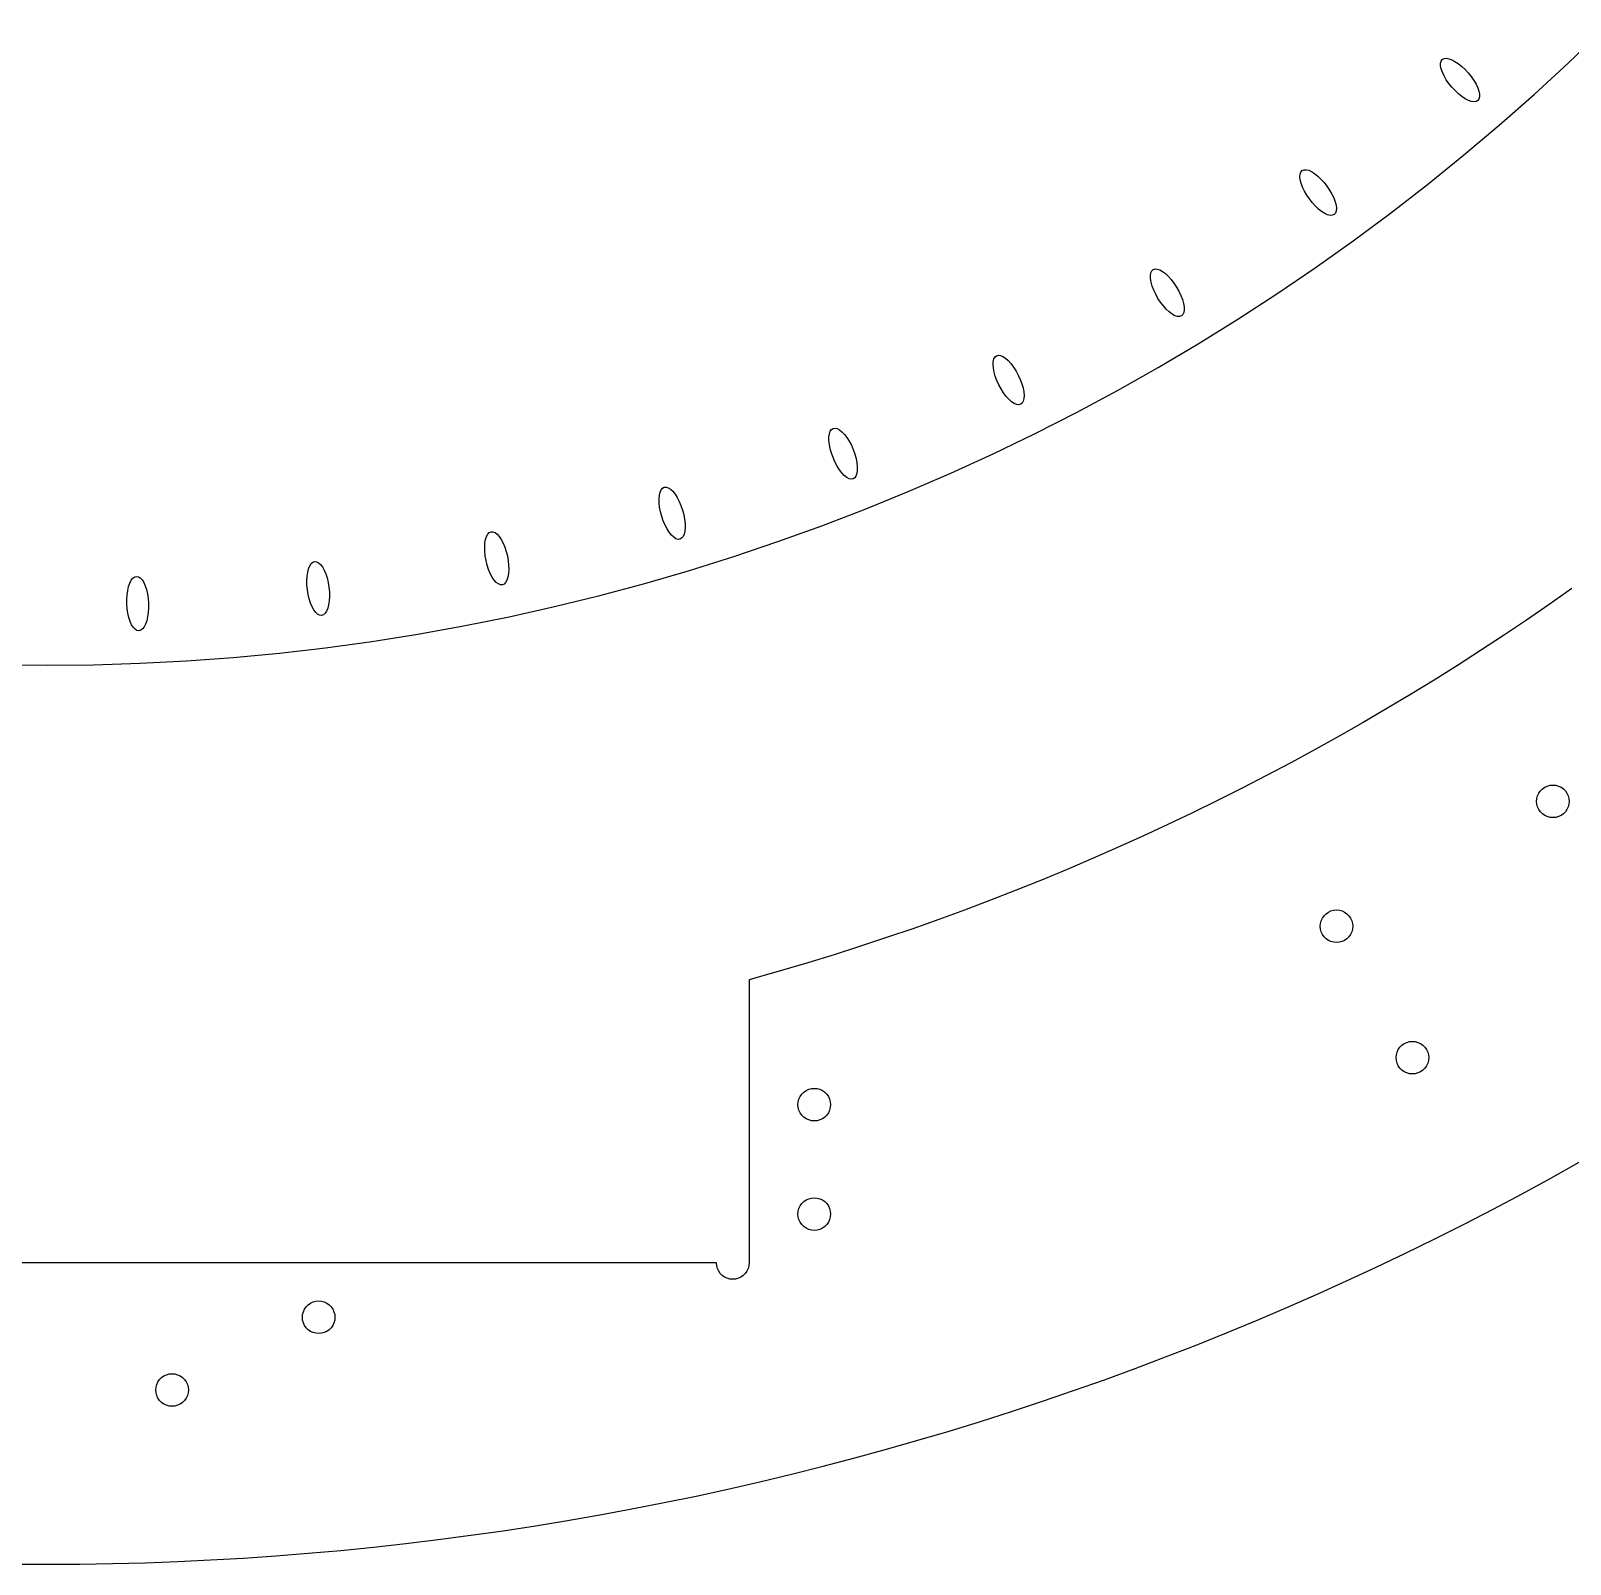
# Model space of a CAD drawing. Header units: metres. Extents: x -287 to 287, y -575 to 0.
# Drawn here: x -1.5 to 140.2, y -574.7 to -433.5 of the extents above; entities that cross this region are included whole.
import ezdxf

# ---------------------------------------------------------------- set-up
doc = ezdxf.new("R2010")
doc.units = ezdxf.units.M

msp = doc.modelspace()

# ---------------------------------------------------------------- linework, layer by layer
for p, q in [((140.038, -436.461), (143.13, -433.495)), ((128.283, -436.476), (128.337, -436.281)), ((128.284, -436.719), (128.283, -436.476)), ((128.337, -436.281), (128.443, -436.138)), ((128.443, -436.138), (128.599, -436.054)), ((128.599, -436.054), (128.801, -436.029)), ((128.801, -436.029), (129.041, -436.065)), ((129.041, -436.065), (129.312, -436.161)), ((129.312, -436.161), (129.607, -436.314)), ((129.607, -436.314), (129.916, -436.519)), ((136.884, -439.361), (140.038, -436.461)), ((128.339, -437.001), (128.284, -436.719)), ((128.447, -437.315), (128.339, -437.001)), ((128.604, -437.65), (128.447, -437.315)), ((128.807, -437.998), (128.604, -437.65)), ((129.916, -436.519), (130.229, -436.77)), ((130.229, -436.77), (130.539, -437.059)), ((130.539, -437.059), (130.834, -437.377)), ((130.834, -437.377), (131.106, -437.716)), ((131.106, -437.716), (131.347, -438.064)), ((129.048, -438.346), (128.807, -437.998)), ((129.32, -438.684), (129.048, -438.346)), ((129.615, -439.003), (129.32, -438.684)), ((129.924, -439.292), (129.615, -439.003)), ((130.238, -439.543), (129.924, -439.292)), ((131.347, -438.064), (131.549, -438.411)), ((131.549, -438.411), (131.707, -438.747)), ((131.707, -438.747), (131.815, -439.06)), ((131.815, -439.06), (131.87, -439.343)), ((130.547, -439.748), (130.238, -439.543)), ((130.842, -439.901), (130.547, -439.748)), ((131.113, -439.996), (130.842, -439.901)), ((131.353, -440.033), (131.113, -439.996)), ((131.554, -440.008), (131.353, -440.033)), ((131.71, -439.923), (131.554, -440.008)), ((131.817, -439.781), (131.71, -439.923)), ((131.871, -439.586), (131.817, -439.781)), ((131.87, -439.343), (131.871, -439.586)), ((133.671, -442.194), (136.884, -439.361)), ((130.398, -444.96), (133.671, -442.194)), ((127.068, -447.656), (130.398, -444.96)), ((115.423, -446.497), (115.541, -446.364)), ((115.541, -446.364), (115.704, -446.293)), ((115.704, -446.293), (115.907, -446.285)), ((115.907, -446.285), (116.143, -446.341)), ((116.143, -446.341), (116.405, -446.46)), ((115.334, -446.929), (115.353, -446.687)), ((115.365, -447.215), (115.334, -446.929)), ((115.353, -446.687), (115.423, -446.497)), ((115.446, -447.537), (115.365, -447.215)), ((115.575, -447.885), (115.446, -447.537)), ((116.405, -446.46), (116.686, -446.636)), ((116.686, -446.636), (116.977, -446.867)), ((116.977, -446.867), (117.268, -447.143)), ((117.268, -447.143), (117.552, -447.457)), ((117.552, -447.457), (117.82, -447.799)), ((117.82, -447.799), (118.063, -448.159)), ((123.683, -450.282), (127.068, -447.656)), ((115.748, -448.247), (115.575, -447.885)), ((115.959, -448.614), (115.748, -448.247)), ((116.202, -448.975), (115.959, -448.614)), ((116.469, -449.317), (116.202, -448.975)), ((118.063, -448.159), (118.273, -448.526)), ((118.273, -448.526), (118.446, -448.889)), ((118.446, -448.889), (118.575, -449.237)), ((118.575, -449.237), (118.656, -449.558)), ((116.753, -449.631), (116.469, -449.317)), ((117.045, -449.907), (116.753, -449.631)), ((117.335, -450.137), (117.045, -449.907)), ((117.616, -450.314), (117.335, -450.137)), ((117.879, -450.432), (117.616, -450.314)), ((118.115, -450.488), (117.879, -450.432)), ((118.317, -450.481), (118.115, -450.488)), ((118.48, -450.409), (118.317, -450.481)), ((118.598, -450.277), (118.48, -450.409)), ((118.668, -450.086), (118.598, -450.277)), ((118.656, -449.558), (118.688, -449.844)), ((118.688, -449.844), (118.668, -450.086)), ((120.243, -452.836), (123.683, -450.282)), ((116.751, -455.318), (120.243, -452.836)), ((101.575, -456.02), (101.614, -455.781)), ((101.582, -456.308), (101.575, -456.02)), ((101.636, -456.635), (101.582, -456.308)), ((101.614, -455.781), (101.7, -455.597)), ((101.7, -455.597), (101.829, -455.475)), ((101.829, -455.475), (101.997, -455.417)), ((101.997, -455.417), (102.199, -455.427)), ((102.199, -455.427), (102.43, -455.502)), ((102.43, -455.502), (102.682, -455.642)), ((102.682, -455.642), (102.947, -455.842)), ((102.947, -455.842), (103.217, -456.095)), ((103.217, -456.095), (103.485, -456.395)), ((113.208, -457.727), (116.751, -455.318)), ((101.736, -456.993), (101.636, -456.635)), ((101.877, -457.369), (101.736, -456.993)), ((102.057, -457.752), (101.877, -457.369)), ((102.268, -458.131), (102.057, -457.752)), ((103.485, -456.395), (103.741, -456.732)), ((103.741, -456.732), (103.979, -457.095)), ((103.979, -457.095), (104.191, -457.474)), ((104.191, -457.474), (104.371, -457.858)), ((109.614, -460.06), (113.208, -457.727)), ((102.506, -458.495), (102.268, -458.131)), ((102.763, -458.831), (102.506, -458.495)), ((103.031, -459.131), (102.763, -458.831)), ((103.301, -459.385), (103.031, -459.131)), ((104.371, -457.858), (104.512, -458.234)), ((104.512, -458.234), (104.612, -458.591)), ((104.612, -458.591), (104.666, -458.918)), ((104.666, -458.918), (104.673, -459.206)), ((103.566, -459.584), (103.301, -459.385)), ((103.818, -459.724), (103.566, -459.584)), ((104.048, -459.8), (103.818, -459.724)), ((104.251, -459.809), (104.048, -459.8)), ((104.419, -459.752), (104.251, -459.809)), ((104.548, -459.629), (104.419, -459.752)), ((104.633, -459.445), (104.548, -459.629)), ((104.673, -459.206), (104.633, -459.445)), ((105.973, -462.318), (109.614, -460.06)), ((87.2635, -463.517), (87.4021, -463.406)), ((87.4021, -463.406), (87.5746, -463.363)), ((87.5746, -463.363), (87.7755, -463.389)), ((87.7755, -463.389), (87.9989, -463.484)), ((102.285, -464.499), (105.973, -462.318)), ((87.0864, -464.216), (87.1032, -463.928)), ((87.1131, -464.546), (87.0864, -464.216)), ((87.1032, -463.928), (87.1628, -463.693)), ((87.1822, -464.911), (87.1131, -464.546)), ((87.1628, -463.693), (87.2635, -463.517)), ((87.9989, -463.484), (88.2379, -463.644)), ((88.2379, -463.644), (88.4854, -463.865)), ((88.4854, -463.865), (88.7336, -464.14)), ((88.7336, -464.14), (88.9752, -464.461)), ((88.9752, -464.461), (89.2028, -464.818)), ((89.2028, -464.818), (89.4094, -465.201)), ((98.5526, -466.602), (102.285, -464.499)), ((87.2918, -465.297), (87.1822, -464.911)), ((87.4386, -465.694), (87.2918, -465.297)), ((87.618, -466.09), (87.4386, -465.694)), ((87.8246, -466.472), (87.618, -466.09)), ((89.4094, -465.201), (89.5889, -465.596)), ((89.5889, -465.596), (89.7356, -465.993)), ((89.7356, -465.993), (89.8452, -466.38)), ((88.0522, -466.829), (87.8246, -466.472)), ((88.2938, -467.15), (88.0522, -466.829)), ((88.5421, -467.425), (88.2938, -467.15)), ((88.7895, -467.646), (88.5421, -467.425)), ((89.0285, -467.807), (88.7895, -467.646)), ((89.8646, -467.597), (89.764, -467.773)), ((89.8452, -466.38), (89.9144, -466.744)), ((89.9242, -467.362), (89.8646, -467.597)), ((89.9144, -466.744), (89.941, -467.075)), ((89.941, -467.075), (89.9242, -467.362)), ((94.7767, -468.626), (98.5526, -466.602)), ((89.2519, -467.901), (89.0285, -467.807)), ((89.4529, -467.928), (89.2519, -467.901)), ((89.6253, -467.884), (89.4529, -467.928)), ((89.764, -467.773), (89.6253, -467.884)), ((90.9592, -470.572), (94.7767, -468.626)), ((72.0208, -470.598), (72.0999, -470.368)), ((72.0999, -470.368), (72.2149, -470.201)), ((72.2149, -470.201), (72.3624, -470.102)), ((72.3624, -470.102), (72.5378, -470.073)), ((72.5378, -470.073), (72.7359, -470.116)), ((72.7359, -470.116), (72.9506, -470.229)), ((72.9506, -470.229), (73.1754, -470.409)), ((73.1754, -470.409), (73.4034, -470.65)), ((71.9789, -471.214), (71.9801, -470.882)), ((72.0173, -471.583), (71.9789, -471.214)), ((71.9801, -470.882), (72.0208, -470.598)), ((72.0942, -471.977), (72.0173, -471.583)), ((73.4034, -470.65), (73.6278, -470.945)), ((73.6278, -470.945), (73.8417, -471.286)), ((73.8417, -471.286), (74.0386, -471.66)), ((74.0386, -471.66), (74.2125, -472.058)), ((87.1019, -472.436), (90.9592, -470.572)), ((72.2072, -472.385), (72.0942, -471.977)), ((72.3529, -472.795), (72.2072, -472.385)), ((72.5269, -473.193), (72.3529, -472.795)), ((72.7238, -473.567), (72.5269, -473.193)), ((74.2125, -472.058), (74.3582, -472.468)), ((74.3582, -472.468), (74.4712, -472.876)), ((74.4712, -472.876), (74.5481, -473.27)), ((74.5481, -473.27), (74.5865, -473.639)), ((83.2063, -474.22), (87.1019, -472.436)), ((72.9377, -473.907), (72.7238, -473.567)), ((73.162, -474.203), (72.9377, -473.907)), ((73.3901, -474.444), (73.162, -474.203)), ((73.6148, -474.624), (73.3901, -474.444)), ((73.8295, -474.737), (73.6148, -474.624)), ((74.0276, -474.78), (73.8295, -474.737)), ((74.203, -474.751), (74.0276, -474.78)), ((74.3505, -474.652), (74.203, -474.751)), ((74.4655, -474.485), (74.3505, -474.652)), ((74.5446, -474.255), (74.4655, -474.485)), ((74.5854, -473.97), (74.5446, -474.255)), ((74.5865, -473.639), (74.5854, -473.97)), ((79.2742, -475.921), (83.2063, -474.22)), ((56.3688, -476.262), (56.4332, -475.981)), ((56.4332, -475.981), (56.5312, -475.759)), ((56.5312, -475.759), (56.6598, -475.603)), ((56.6598, -475.603), (56.8151, -475.516)), ((56.8151, -475.516), (56.9923, -475.502)), ((56.9923, -475.502), (57.1861, -475.562)), ((57.1861, -475.562), (57.3906, -475.692)), ((57.3906, -475.692), (57.5995, -475.89)), ((57.5995, -475.89), (57.8066, -476.15)), ((57.8066, -476.15), (58.0055, -476.462)), ((75.3074, -477.54), (79.2742, -475.921)), ((56.3399, -476.592), (56.3688, -476.262)), ((56.3473, -476.963), (56.3399, -476.592)), ((56.391, -477.362), (56.3473, -476.963)), ((56.4694, -477.779), (56.391, -477.362)), ((58.0055, -476.462), (58.1901, -476.819)), ((58.1901, -476.819), (58.355, -477.209)), ((58.355, -477.209), (58.495, -477.62)), ((71.3075, -479.076), (75.3074, -477.54)), ((56.5804, -478.198), (56.4694, -477.779)), ((56.7204, -478.61), (56.5804, -478.198)), ((56.8852, -479), (56.7204, -478.61)), ((57.0699, -479.356), (56.8852, -479)), ((58.495, -477.62), (58.6059, -478.04)), ((58.6059, -478.04), (58.6844, -478.456)), ((58.6844, -478.456), (58.728, -478.856)), ((58.728, -478.856), (58.7355, -479.226)), ((40.3056, -480.643), (40.3622, -480.316)), ((40.3622, -480.316), (40.4498, -480.042)), ((40.4498, -480.042), (40.5661, -479.829)), ((40.5661, -479.829), (40.7073, -479.684)), ((40.7073, -479.684), (40.8693, -479.61)), ((40.8693, -479.61), (41.047, -479.611)), ((41.047, -479.611), (41.2352, -479.687)), ((41.2352, -479.687), (41.428, -479.834)), ((41.428, -479.834), (41.6196, -480.049)), ((41.6196, -480.049), (41.8043, -480.325)), ((41.8043, -480.325), (41.9763, -480.653)), ((57.2688, -479.669), (57.0699, -479.356)), ((57.4759, -479.929), (57.2688, -479.669)), ((57.6848, -480.127), (57.4759, -479.929)), ((57.8893, -480.257), (57.6848, -480.127)), ((58.0831, -480.317), (57.8893, -480.257)), ((58.2603, -480.303), (58.0831, -480.317)), ((58.4155, -480.216), (58.2603, -480.303)), ((58.5441, -480.06), (58.4155, -480.216)), ((58.6421, -479.838), (58.5441, -480.06)), ((58.7066, -479.557), (58.6421, -479.838)), ((58.7355, -479.226), (58.7066, -479.557)), ((67.2764, -480.527), (71.3075, -479.076)), ((40.2821, -481.013), (40.3056, -480.643)), ((40.2921, -481.415), (40.2821, -481.013)), ((40.3355, -481.836), (40.2921, -481.415)), ((40.4109, -482.264), (40.3355, -481.836)), ((41.9763, -480.653), (42.1304, -481.024)), ((42.1304, -481.024), (42.2621, -481.426)), ((42.2621, -481.426), (42.3672, -481.848)), ((42.3672, -481.848), (42.4426, -482.276)), ((63.2157, -481.893), (67.2764, -480.527)), ((23.9887, -483.338), (24.0724, -483.017)), ((24.0724, -483.017), (24.1827, -482.751)), ((24.1827, -482.751), (24.3164, -482.548)), ((24.3164, -482.548), (24.4693, -482.415)), ((24.4693, -482.415), (24.6368, -482.356)), ((24.6368, -482.356), (24.8138, -482.372)), ((24.8138, -482.372), (24.995, -482.463)), ((24.995, -482.463), (25.1748, -482.625)), ((25.1748, -482.625), (25.3478, -482.856)), ((25.3478, -482.856), (25.5087, -483.146)), ((25.5087, -483.146), (25.6527, -483.487)), ((40.516, -482.685), (40.4109, -482.264)), ((40.6477, -483.087), (40.516, -482.685)), ((40.8018, -483.458), (40.6477, -483.087)), ((42.4426, -482.276), (42.486, -482.697)), ((42.4961, -483.098), (42.4725, -483.468)), ((42.486, -482.697), (42.4961, -483.098)), ((55.013, -484.37), (59.1273, -483.175)), ((59.1273, -483.175), (63.2157, -481.893)), ((7.4186, -485.019), (7.5035, -484.658)), ((7.5035, -484.658), (7.6138, -484.345)), ((7.6138, -484.345), (7.746, -484.089)), ((7.746, -484.089), (7.8961, -483.898)), ((7.8961, -483.898), (8.0596, -483.779)), ((8.0596, -483.779), (8.2315, -483.733)), ((8.2315, -483.733), (8.4066, -483.764)), ((8.4066, -483.764), (8.5795, -483.87)), ((8.5795, -483.87), (8.7451, -484.047)), ((8.7451, -484.047), (8.8982, -484.291)), ((8.8982, -484.291), (9.0343, -484.594)), ((9.0343, -484.594), (9.1491, -484.946)), ((23.9107, -484.106), (23.9343, -483.705)), ((23.9187, -484.529), (23.9107, -484.106)), ((23.958, -484.961), (23.9187, -484.529)), ((23.9343, -483.705), (23.9887, -483.338)), ((25.6527, -483.487), (25.7753, -483.87)), ((25.7753, -483.87), (25.8728, -484.282)), ((25.8728, -484.282), (25.9422, -484.711)), ((40.9739, -483.787), (40.8018, -483.458)), ((41.1585, -484.063), (40.9739, -483.787)), ((41.3501, -484.277), (41.1585, -484.063)), ((41.543, -484.425), (41.3501, -484.277)), ((41.7311, -484.5), (41.543, -484.425)), ((41.9088, -484.501), (41.7311, -484.5)), ((42.0708, -484.428), (41.9088, -484.501)), ((42.2121, -484.283), (42.0708, -484.428)), ((42.3283, -484.07), (42.2121, -484.283)), ((42.416, -483.795), (42.3283, -484.07)), ((42.4725, -483.468), (42.416, -483.795)), ((50.8746, -485.479), (55.013, -484.37)), ((7.3341, -485.839), (7.3615, -485.416)), ((7.3371, -486.273), (7.3341, -485.839)), ((7.3615, -485.416), (7.4186, -485.019)), ((9.1491, -484.946), (9.2393, -485.338)), ((9.2393, -485.338), (9.302, -485.756)), ((9.302, -485.756), (9.3353, -486.189)), ((24.0275, -485.39), (23.958, -484.961)), ((24.125, -485.802), (24.0275, -485.39)), ((24.2476, -486.185), (24.125, -485.802)), ((25.966, -485.968), (25.9115, -486.334)), ((25.9422, -484.711), (25.9816, -485.143)), ((25.9896, -485.567), (25.966, -485.968)), ((25.9816, -485.143), (25.9896, -485.567)), ((46.7138, -486.501), (50.8746, -485.479)), ((140.363, -484.845), (138.287, -486.304)), ((7.3704, -486.706), (7.3371, -486.273)), ((7.4331, -487.125), (7.3704, -486.706)), ((7.5233, -487.516), (7.4331, -487.125)), ((7.6381, -487.869), (7.5233, -487.516)), ((9.2538, -487.444), (9.1689, -487.805)), ((9.3109, -487.046), (9.2538, -487.444)), ((9.3383, -486.624), (9.3109, -487.046)), ((9.3353, -486.189), (9.3383, -486.624)), ((24.3915, -486.526), (24.2476, -486.185)), ((24.5524, -486.817), (24.3915, -486.526)), ((24.7254, -487.047), (24.5524, -486.817)), ((24.9052, -487.21), (24.7254, -487.047)), ((25.0864, -487.301), (24.9052, -487.21)), ((25.2635, -487.316), (25.0864, -487.301)), ((25.431, -487.257), (25.2635, -487.316)), ((25.5839, -487.124), (25.431, -487.257)), ((25.7175, -486.921), (25.5839, -487.124)), ((25.8279, -486.656), (25.7175, -486.921)), ((25.9115, -486.334), (25.8279, -486.656)), ((38.3327, -488.282), (42.5326, -487.436)), ((42.5326, -487.436), (46.7138, -486.501)), ((138.287, -486.304), (136.196, -487.742)), ((7.7742, -488.172), (7.6381, -487.869)), ((7.9273, -488.415), (7.7742, -488.172)), ((8.0929, -488.593), (7.9273, -488.415)), ((8.2658, -488.698), (8.0929, -488.593)), ((8.4409, -488.729), (8.2658, -488.698)), ((8.6128, -488.684), (8.4409, -488.729)), ((8.7763, -488.564), (8.6128, -488.684)), ((8.9264, -488.374), (8.7763, -488.564)), ((9.0586, -488.118), (8.9264, -488.374)), ((9.1689, -487.805), (9.0586, -488.118)), ((34.116, -489.041), (38.3327, -488.282)), ((136.196, -487.742), (134.09, -489.157)), ((21.3834, -490.785), (25.6395, -490.293)), ((25.6395, -490.293), (29.8843, -489.711)), ((29.8843, -489.711), (34.116, -489.041)), ((134.09, -489.157), (131.969, -490.55)), ((4.2842, -491.861), (8.5665, -491.726)), ((8.5665, -491.726), (12.8451, -491.502)), ((12.8451, -491.502), (17.118, -491.188)), ((17.118, -491.188), (21.3834, -490.785)), ((131.969, -490.55), (129.834, -491.921)), ((-4.2842, -491.861), (0, -491.906)), ((0, -491.906), (4.2842, -491.861)), ((129.834, -491.921), (127.684, -493.269)), ((125.521, -494.595), (123.344, -495.898)), ((127.684, -493.269), (125.521, -494.595)), ((123.344, -495.898), (121.153, -497.178)), ((121.153, -497.178), (118.949, -498.435)), ((118.949, -498.435), (116.732, -499.669)), ((116.732, -499.669), (114.502, -500.88)), ((114.502, -500.88), (112.259, -502.067)), ((112.259, -502.067), (110.004, -503.231)), ((137.872, -503.137), (138.109, -503.026)), ((138.109, -503.026), (138.362, -502.959)), ((138.362, -502.959), (138.622, -502.936)), ((138.622, -502.936), (138.882, -502.959)), ((138.882, -502.959), (139.135, -503.026)), ((139.135, -503.026), (139.372, -503.137)), ((107.738, -504.371), (105.459, -505.488)), ((110.004, -503.231), (107.738, -504.371)), ((137.122, -504.436), (137.145, -504.175)), ((137.145, -504.696), (137.122, -504.436)), ((137.145, -504.175), (137.212, -503.923)), ((137.212, -503.923), (137.323, -503.686)), ((137.323, -503.686), (137.473, -503.472)), ((137.473, -503.472), (137.658, -503.287)), ((137.658, -503.287), (137.872, -503.137)), ((139.372, -503.137), (139.586, -503.287)), ((139.586, -503.287), (139.771, -503.472)), ((139.771, -503.472), (139.921, -503.686)), ((139.921, -503.686), (140.032, -503.923)), ((140.032, -503.923), (140.099, -504.175)), ((140.099, -504.175), (140.122, -504.436)), ((140.122, -504.436), (140.099, -504.696)), ((105.459, -505.488), (103.169, -506.58)), ((137.212, -504.949), (137.145, -504.696)), ((137.323, -505.186), (137.212, -504.949)), ((137.473, -505.4), (137.323, -505.186)), ((137.658, -505.585), (137.473, -505.4)), ((137.872, -505.735), (137.658, -505.585)), ((138.109, -505.845), (137.872, -505.735)), ((138.362, -505.913), (138.109, -505.845)), ((138.622, -505.936), (138.362, -505.913)), ((138.882, -505.913), (138.622, -505.936)), ((139.135, -505.845), (138.882, -505.913)), ((139.372, -505.735), (139.135, -505.845)), ((139.586, -505.585), (139.372, -505.735)), ((139.771, -505.4), (139.586, -505.585)), ((139.921, -505.186), (139.771, -505.4)), ((140.032, -504.949), (139.921, -505.186)), ((140.099, -504.696), (140.032, -504.949)), ((103.169, -506.58), (100.867, -507.648)), ((98.5545, -508.692), (96.2311, -509.712)), ((100.867, -507.648), (98.5545, -508.692)), ((96.2311, -509.712), (93.8971, -510.708)), ((93.8971, -510.708), (91.5529, -511.679)), ((89.1986, -512.625), (86.8345, -513.547)), ((91.5529, -511.679), (89.1986, -512.625)), ((84.4609, -514.444), (82.078, -515.316)), ((86.8345, -513.547), (84.4609, -514.444)), ((118.443, -514.459), (118.703, -514.436)), ((118.703, -514.436), (118.964, -514.459)), ((82.078, -515.316), (79.6862, -516.163)), ((117.203, -515.936), (117.226, -515.675)), ((117.226, -515.675), (117.294, -515.423)), ((117.294, -515.423), (117.404, -515.186)), ((117.404, -515.186), (117.554, -514.972)), ((117.554, -514.972), (117.739, -514.787)), ((117.739, -514.787), (117.953, -514.637)), ((117.953, -514.637), (118.19, -514.526)), ((118.19, -514.526), (118.443, -514.459)), ((118.964, -514.459), (119.216, -514.526)), ((119.216, -514.526), (119.453, -514.637)), ((119.453, -514.637), (119.668, -514.787)), ((119.668, -514.787), (119.852, -514.972)), ((119.852, -514.972), (120.002, -515.186)), ((120.002, -515.186), (120.113, -515.423)), ((120.113, -515.423), (120.181, -515.675)), ((120.181, -515.675), (120.203, -515.936)), ((77.2856, -516.985), (74.8765, -517.782)), ((79.6862, -516.163), (77.2856, -516.985)), ((117.226, -516.196), (117.203, -515.936)), ((117.294, -516.449), (117.226, -516.196)), ((117.404, -516.686), (117.294, -516.449)), ((117.554, -516.9), (117.404, -516.686)), ((117.739, -517.085), (117.554, -516.9)), ((117.953, -517.235), (117.739, -517.085)), ((118.19, -517.345), (117.953, -517.235)), ((119.453, -517.235), (119.216, -517.345)), ((119.668, -517.085), (119.453, -517.235)), ((119.852, -516.9), (119.668, -517.085)), ((120.002, -516.686), (119.852, -516.9)), ((120.113, -516.449), (120.002, -516.686)), ((120.181, -516.196), (120.113, -516.449)), ((120.203, -515.936), (120.181, -516.196)), ((72.4592, -518.553), (70.034, -519.299)), ((74.8765, -517.782), (72.4592, -518.553)), ((118.443, -517.413), (118.19, -517.345)), ((118.703, -517.436), (118.443, -517.413)), ((118.964, -517.413), (118.703, -517.436)), ((119.216, -517.345), (118.964, -517.413)), ((67.6011, -520.02), (65.1607, -520.715)), ((70.034, -519.299), (67.6011, -520.02)), ((65.1607, -520.715), (64.6223, -520.862)), ((64.6223, -520.862), (64.6223, -546.936)), ((124.389, -527.284), (124.539, -527.07)), ((124.539, -527.07), (124.724, -526.885)), ((124.724, -526.885), (124.938, -526.735)), ((124.938, -526.735), (125.175, -526.625)), ((125.175, -526.625), (125.428, -526.557)), ((125.428, -526.557), (125.688, -526.534)), ((125.688, -526.534), (125.949, -526.557)), ((125.949, -526.557), (126.201, -526.625)), ((126.201, -526.625), (126.438, -526.735)), ((126.438, -526.735), (126.653, -526.885)), ((126.653, -526.885), (126.837, -527.07)), ((126.837, -527.07), (126.987, -527.284)), ((124.188, -528.034), (124.211, -527.774)), ((124.211, -528.295), (124.188, -528.034)), ((124.211, -527.774), (124.279, -527.521)), ((124.279, -528.547), (124.211, -528.295)), ((124.279, -527.521), (124.389, -527.284)), ((124.389, -528.784), (124.279, -528.547)), ((126.987, -527.284), (127.098, -527.521)), ((127.098, -528.547), (126.987, -528.784)), ((127.098, -527.521), (127.166, -527.774)), ((127.166, -528.295), (127.098, -528.547)), ((127.166, -527.774), (127.188, -528.034)), ((127.188, -528.034), (127.166, -528.295)), ((124.539, -528.998), (124.389, -528.784)), ((124.724, -529.183), (124.539, -528.998)), ((124.938, -529.333), (124.724, -529.183)), ((125.175, -529.444), (124.938, -529.333)), ((125.428, -529.511), (125.175, -529.444)), ((125.688, -529.534), (125.428, -529.511)), ((125.949, -529.511), (125.688, -529.534)), ((126.201, -529.444), (125.949, -529.511)), ((126.438, -529.333), (126.201, -529.444)), ((126.653, -529.183), (126.438, -529.333)), ((126.837, -528.998), (126.653, -529.183)), ((126.987, -528.784), (126.837, -528.998)), ((69.3232, -531.609), (69.4732, -531.395)), ((69.4732, -531.395), (69.6581, -531.21)), ((69.6581, -531.21), (69.8723, -531.06)), ((69.8723, -531.06), (70.1093, -530.95)), ((70.1093, -530.95), (70.3618, -530.882)), ((70.3618, -530.882), (70.6223, -530.859)), ((70.6223, -530.859), (70.8828, -530.882)), ((70.8828, -530.882), (71.1353, -530.95)), ((71.1353, -530.95), (71.3723, -531.06)), ((71.3723, -531.06), (71.5865, -531.21)), ((71.5865, -531.21), (71.7713, -531.395)), ((71.7713, -531.395), (71.9213, -531.609)), ((69.1223, -532.359), (69.1451, -532.099)), ((69.1451, -532.62), (69.1223, -532.359)), ((69.1451, -532.099), (69.2127, -531.846)), ((69.2127, -532.872), (69.1451, -532.62)), ((69.2127, -531.846), (69.3232, -531.609)), ((69.3232, -533.109), (69.2127, -532.872)), ((71.9213, -531.609), (72.0318, -531.846)), ((72.0318, -532.872), (71.9213, -533.109)), ((72.0318, -531.846), (72.0995, -532.099)), ((72.0995, -532.62), (72.0318, -532.872)), ((72.0995, -532.099), (72.1223, -532.359)), ((72.1223, -532.359), (72.0995, -532.62)), ((69.4732, -533.323), (69.3232, -533.109)), ((69.6581, -533.508), (69.4732, -533.323)), ((69.8723, -533.658), (69.6581, -533.508)), ((70.1093, -533.769), (69.8723, -533.658)), ((70.3618, -533.836), (70.1093, -533.769)), ((70.6223, -533.859), (70.3618, -533.836)), ((70.8828, -533.836), (70.6223, -533.859)), ((71.1353, -533.769), (70.8828, -533.836)), ((71.3723, -533.658), (71.1353, -533.769)), ((71.5865, -533.508), (71.3723, -533.658)), ((71.7713, -533.323), (71.5865, -533.508)), ((71.9213, -533.109), (71.7713, -533.323)), ((138.425, -539.129), (141.054, -537.666)), ((135.781, -540.565), (138.425, -539.129)), ((69.4732, -541.472), (69.6581, -541.287)), ((69.6581, -541.287), (69.8723, -541.137)), ((69.8723, -541.137), (70.1093, -541.026)), ((70.1093, -541.026), (70.3618, -540.959)), ((70.3618, -540.959), (70.6223, -540.936)), ((70.6223, -540.936), (70.8828, -540.959)), ((70.8828, -540.959), (71.1353, -541.026)), ((71.1353, -541.026), (71.3723, -541.137)), ((71.3723, -541.137), (71.5865, -541.287)), ((71.5865, -541.287), (71.7713, -541.472)), ((133.121, -541.973), (135.781, -540.565)), ((69.1223, -542.436), (69.1451, -542.175)), ((69.1451, -542.696), (69.1223, -542.436)), ((69.1451, -542.175), (69.2127, -541.923)), ((69.2127, -542.949), (69.1451, -542.696)), ((69.2127, -541.923), (69.3232, -541.686)), ((69.3232, -541.686), (69.4732, -541.472)), ((71.7713, -541.472), (71.9213, -541.686)), ((71.9213, -541.686), (72.0318, -541.923)), ((72.0318, -541.923), (72.0995, -542.175)), ((72.0995, -542.696), (72.0318, -542.949)), ((72.0995, -542.175), (72.1223, -542.436)), ((72.1223, -542.436), (72.0995, -542.696)), ((130.448, -543.353), (133.121, -541.973)), ((69.3232, -543.186), (69.2127, -542.949)), ((69.4732, -543.4), (69.3232, -543.186)), ((69.6581, -543.585), (69.4732, -543.4)), ((69.8723, -543.735), (69.6581, -543.585)), ((70.1093, -543.845), (69.8723, -543.735)), ((70.3618, -543.913), (70.1093, -543.845)), ((70.6223, -543.936), (70.3618, -543.913)), ((70.8828, -543.913), (70.6223, -543.936)), ((71.1353, -543.845), (70.8828, -543.913)), ((71.3723, -543.735), (71.1353, -543.845)), ((71.5865, -543.585), (71.3723, -543.735)), ((71.7713, -543.4), (71.5865, -543.585)), ((71.9213, -543.186), (71.7713, -543.4)), ((72.0318, -542.949), (71.9213, -543.186)), ((127.759, -544.705), (130.448, -543.353)), ((125.057, -546.029), (127.759, -544.705)), ((61.6223, -546.936), (-61.6223, -546.936)), ((61.6451, -547.196), (61.6223, -546.936)), ((64.6223, -546.936), (64.5995, -547.196)), ((122.341, -547.324), (125.057, -546.029)), ((61.7127, -547.449), (61.6451, -547.196)), ((61.8232, -547.686), (61.7127, -547.449)), ((61.9732, -547.9), (61.8232, -547.686)), ((62.1581, -548.085), (61.9732, -547.9)), ((62.3723, -548.235), (62.1581, -548.085)), ((62.6093, -548.345), (62.3723, -548.235)), ((62.8618, -548.413), (62.6093, -548.345)), ((63.1223, -548.436), (62.8618, -548.413)), ((63.3828, -548.413), (63.1223, -548.436)), ((63.6353, -548.345), (63.3828, -548.413)), ((63.8723, -548.235), (63.6353, -548.345)), ((64.0865, -548.085), (63.8723, -548.235)), ((64.2713, -547.9), (64.0865, -548.085)), ((64.4213, -547.686), (64.2713, -547.9)), ((64.5318, -547.449), (64.4213, -547.686)), ((64.5995, -547.196), (64.5318, -547.449)), ((119.612, -548.591), (122.341, -547.324)), ((114.115, -551.039), (116.87, -549.829)), ((116.87, -549.829), (119.612, -548.591)), ((23.5905, -551.423), (23.701, -551.186)), ((23.701, -551.186), (23.8509, -550.972)), ((23.8509, -550.972), (24.0358, -550.787)), ((24.0358, -550.787), (24.25, -550.637)), ((24.25, -550.637), (24.487, -550.526)), ((24.487, -550.526), (24.7395, -550.459)), ((24.7395, -550.459), (25, -550.436)), ((25, -550.436), (25.2605, -550.459)), ((25.2605, -550.459), (25.513, -550.526)), ((25.513, -550.526), (25.75, -550.637)), ((25.75, -550.637), (25.9642, -550.787)), ((25.9642, -550.787), (26.1491, -550.972)), ((26.1491, -550.972), (26.299, -551.186)), ((26.299, -551.186), (26.4095, -551.423)), ((111.347, -552.219), (114.115, -551.039)), ((23.5, -551.936), (23.5228, -551.675)), ((23.5228, -552.196), (23.5, -551.936)), ((23.5228, -551.675), (23.5905, -551.423)), ((23.5905, -552.449), (23.5228, -552.196)), ((23.701, -552.686), (23.5905, -552.449)), ((23.8509, -552.9), (23.701, -552.686)), ((26.299, -552.686), (26.1491, -552.9)), ((26.4095, -552.449), (26.299, -552.686)), ((26.4095, -551.423), (26.4772, -551.675)), ((26.4772, -552.196), (26.4095, -552.449)), ((26.4772, -551.675), (26.5, -551.936)), ((26.5, -551.936), (26.4772, -552.196)), ((108.567, -553.371), (111.347, -552.219)), ((24.0358, -553.085), (23.8509, -552.9)), ((24.25, -553.235), (24.0358, -553.085)), ((24.487, -553.345), (24.25, -553.235)), ((24.7395, -553.413), (24.487, -553.345)), ((25, -553.436), (24.7395, -553.413)), ((25.2605, -553.413), (25, -553.436)), ((25.513, -553.345), (25.2605, -553.413)), ((25.75, -553.235), (25.513, -553.345)), ((25.9642, -553.085), (25.75, -553.235)), ((26.1491, -552.9), (25.9642, -553.085)), ((105.775, -554.493), (108.567, -553.371)), ((102.972, -555.586), (105.775, -554.493)), ((97.3314, -557.684), (100.157, -556.65)), ((100.157, -556.65), (102.972, -555.586)), ((10, -558.631), (10.0228, -558.37)), ((10.0228, -558.37), (10.0905, -558.118)), ((10.0905, -558.118), (10.201, -557.881)), ((10.201, -557.881), (10.3509, -557.667)), ((10.3509, -557.667), (10.5358, -557.482)), ((10.5358, -557.482), (10.75, -557.332)), ((10.75, -557.332), (10.987, -557.221)), ((10.987, -557.221), (11.2395, -557.154)), ((11.2395, -557.154), (11.5, -557.131)), ((11.5, -557.131), (11.7605, -557.154)), ((11.7605, -557.154), (12.013, -557.221)), ((12.013, -557.221), (12.25, -557.332)), ((12.25, -557.332), (12.4642, -557.482)), ((12.4642, -557.482), (12.6491, -557.667)), ((12.6491, -557.667), (12.799, -557.881)), ((12.799, -557.881), (12.9095, -558.118)), ((12.9095, -558.118), (12.9772, -558.37)), ((12.9772, -558.37), (13, -558.631)), ((94.495, -558.688), (97.3314, -557.684)), ((10.0228, -558.891), (10, -558.631)), ((10.0905, -559.144), (10.0228, -558.891)), ((10.201, -559.381), (10.0905, -559.144)), ((10.3509, -559.595), (10.201, -559.381)), ((10.5358, -559.78), (10.3509, -559.595)), ((10.75, -559.93), (10.5358, -559.78)), ((12.4642, -559.78), (12.25, -559.93)), ((12.6491, -559.595), (12.4642, -559.78)), ((12.799, -559.381), (12.6491, -559.595)), ((12.9095, -559.144), (12.799, -559.381)), ((12.9772, -558.891), (12.9095, -559.144)), ((13, -558.631), (12.9772, -558.891)), ((88.7915, -560.608), (91.6483, -559.663)), ((91.6483, -559.663), (94.495, -558.688)), ((10.987, -560.04), (10.75, -559.93)), ((11.2395, -560.108), (10.987, -560.04)), ((11.5, -560.131), (11.2395, -560.108)), ((11.7605, -560.108), (11.5, -560.131)), ((12.013, -560.04), (11.7605, -560.108)), ((12.25, -559.93), (12.013, -560.04)), ((85.925, -561.523), (88.7915, -560.608)), ((80.164, -563.262), (83.0491, -562.407)), ((83.0491, -562.407), (85.925, -561.523)), ((77.2702, -564.086), (80.164, -563.262)), ((71.4574, -565.644), (74.3679, -564.88)), ((74.3679, -564.88), (77.2702, -564.086)), ((65.6133, -567.079), (68.5391, -566.377)), ((68.5391, -566.377), (71.4574, -565.644)), ((59.7404, -568.392), (62.6803, -567.751)), ((62.6803, -567.751), (65.6133, -567.079)), ((50.8827, -570.13), (53.8413, -569.581)), ((53.8413, -569.581), (56.794, -569.002)), ((56.794, -569.002), (59.7404, -568.392)), ((41.9748, -571.588), (44.9492, -571.133)), ((44.9492, -571.133), (47.9186, -570.647)), ((47.9186, -570.647), (50.8827, -570.13)), ((33.0255, -572.767), (36.0127, -572.405)), ((36.0127, -572.405), (38.9959, -572.012)), ((38.9959, -572.012), (41.9748, -571.588)), ((18.0419, -574.104), (21.0439, -573.899)), ((21.0439, -573.899), (24.0436, -573.663)), ((24.0436, -573.663), (27.0406, -573.396)), ((27.0406, -573.396), (30.0347, -573.097)), ((30.0347, -573.097), (33.0255, -572.767)), ((-3.0089, -574.655), (0, -574.671)), ((0, -574.671), (3.0089, -574.655)), ((3.0089, -574.655), (6.0175, -574.608)), ((6.0175, -574.608), (9.0254, -574.529)), ((9.0254, -574.529), (12.0323, -574.419)), ((12.0323, -574.419), (15.038, -574.277)), ((15.038, -574.277), (18.0419, -574.104))]:
    msp.add_line(p, q)

doc.saveas('drawing.dxf')
